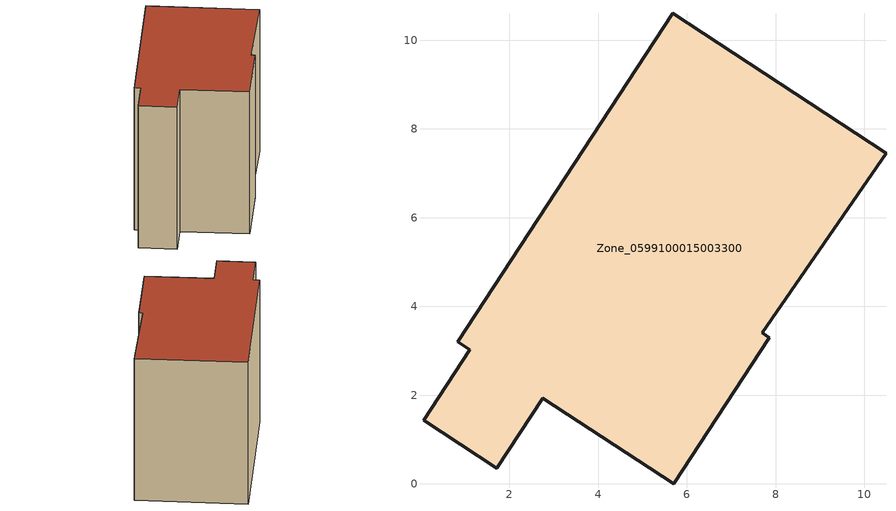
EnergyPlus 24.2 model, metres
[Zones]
Zone_0599100015003300
 floor ground (C_G): 1.72,0.35 0.07,1.44 1.11,3.03 0.84,3.21 5.69,10.61 10.49,7.45 7.7,3.41 7.86,3.29 5.7,0 2.75,1.93 z0.74
 wall outside (C_F): 5.69,10.61 0.84,3.21 1.11,3.03 0.07,1.44 1.72,0.35 2.75,1.93 5.7,0 7.86,3.29 7.7,3.41 10.49,7.45 5.69,10.61 z0.74:8.81
 roof outside (C_R): 0.07,1.44 1.72,0.35 2.75,1.93 5.7,0 7.86,3.29 7.7,3.41 10.49,7.45 5.69,10.61 0.84,3.21 1.11,3.03 z8.81
[BUILDING]
Pand.0599100015003300: North Axis=0; Terrain=City; Loads Convergence Tolerance Value=0.04; Temperature Convergence Tolerance Value=0.4; Solar Distribution=FullExterior; Maximum Number of Warmup Days=25; Minimum Number of Warmup Days=1
[Site:Location]
Rotterdam.The.Hague.AP_ZH_NLD Design_Conditions: Latitude=51.96; Longitude=4.45; Time Zone=1; Elevation=-4.5
[SITE:GROUNDTEMPERATURE:BUILDINGSURFACE]
18, 18, 18, 18, 18, 18, 18, 18, 18, 18, 18, 18
[MATERIAL] Thermal Absorptance=0.9; Solar Absorptance=0.7; Visible Absorptance=0.7
Name | Roughness | Thickness | Conductivity | Density | Specific Heat
G.TI.1965-1974 | MediumSmooth | 0.15 | 0.882353 | 540 | 1210
F.TI.1965-1974 | Rough | 0.3 | 0.697674 | 1920 | 840
R.TI.1965-1974 | MediumRough | 0.2 | 0.232558 | 1500 | 1000
[CONSTRUCTION]
C_G: G.TI.1965-1974
C_F: F.TI.1965-1974
C_R: R.TI.1965-1974
[ZONE]
Zone_0599100015003300: Type=1; Multiplier=1; Ceiling Height=Autocalculate; Volume=Autocalculate; Floor Area=autocalculate; Part of Total Floor Area=Yes
[ZONEINFILTRATION:DESIGNFLOWRATE]
Infil_Zone_0599100015003300: Zone or ZoneList or Space or SpaceList=Zone_0599100015003300; Schedule=AlwaysOn; Design Flow Rate Calculation Method=Flow/Area; Flow Rate per Floor Area=0.003; Constant Term Coefficient=1; Temperature Term Coefficient=0; Velocity Term Coefficient=0; Velocity Squared Term Coefficient=0
[HVACTEMPLATE:ZONE:IDEALLOADSAIRSYSTEM]
Zone_0599100015003300: Maximum Heating Supply Air Temperature=50; Minimum Cooling Supply Air Temperature=13; Maximum Heating Supply Air Humidity Ratio=0.0156; Minimum Cooling Supply Air Humidity Ratio=0.0077; Heating Limit=NoLimit; Cooling Limit=NoLimit; Dehumidification Control Type=ConstantSensibleHeatRatio; Cooling Sensible Heat Ratio=0.7; Dehumidification Setpoint=60; Humidification Control Type=None; Humidification Setpoint=30; Outdoor Air Method=None; Outdoor Air Flow Rate per Person=0.00944; Outdoor Air Flow Rate per Zone Floor Area=0; Outdoor Air Flow Rate per Zone=0; Demand Controlled Ventilation Type=None; Outdoor Air Economizer Type=NoEconomizer; Heat Recovery Type=None; Sensible Heat Recovery Effectiveness=0.7; Latent Heat Recovery Effectiveness=0.65
[ZONECONTROL:THERMOSTAT]
ThermostatControl_Zone_0599100015003300: Zone or ZoneList=Zone_0599100015003300; Control Type Schedule=DualSetpointControlType; Control 1=Thermostat_Zone_0599100015003300; Temperature Difference Between Cutout And Setpoint=0
[THERMOSTATSETPOINT:DUALSETPOINT]
Thermostat_Zone_0599100015003300: Heating Setpoint Temperature Schedule=HeatingSetpoint_Zone_0599100015003300; Cooling Setpoint Temperature Schedule=CoolingSetpoint_Zone_0599100015003300
[SCHEDULE:COMPACT]
HeatingSetpoint_Zone_0599100015003300: Through: 12/31, For: AllDays, Until: 24:00, 21
CoolingSetpoint_Zone_0599100015003300: Through: 12/31, For: AllDays, Until: 24:00, 24
DualSetpointControlType: Through: 12/31, For: AllDays, Until: 24:00, 4
AlwaysOn: Through: 12/31, For: AllDays, Until: 24:00, 1
